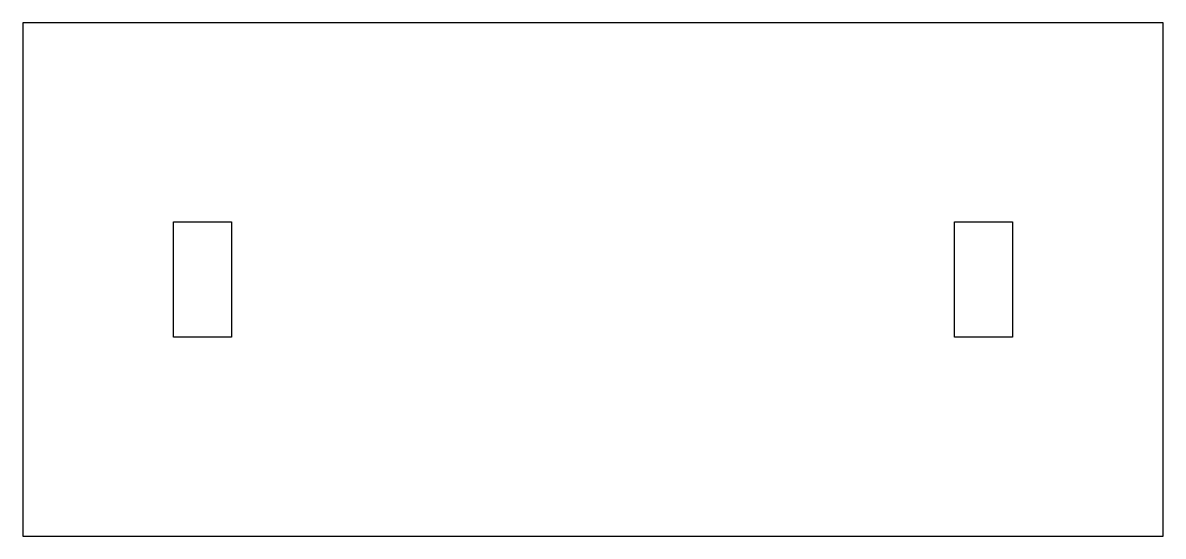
# Model space of a CAD drawing. Header units: metres. Extents: x 0 to 100, y 0 to 45.
import ezdxf

# ---------------------------------------------------------------- set-up
doc = ezdxf.new("R2010")
doc.units = ezdxf.units.M

msp = doc.modelspace()

# ---------------------------------------------------------------- linework, layer by layer
for p, q in [((100, 45), (0, 45)), ((0, 45), (0, 0)), ((100, 0), (100, 45)), ((13.2, 17.45), (13.2, 27.55)), ((13.2, 27.55), (18.3, 27.55)), ((18.3, 27.55), (18.3, 17.45)), ((81.7, 17.45), (81.7, 27.55)), ((81.7, 27.55), (86.8, 27.55)), ((86.8, 27.55), (86.8, 17.45)), ((18.3, 17.45), (13.2, 17.45)), ((86.8, 17.45), (81.7, 17.45)), ((0, 0), (100, 0))]:
    msp.add_line(p, q)

doc.saveas('drawing.dxf')
